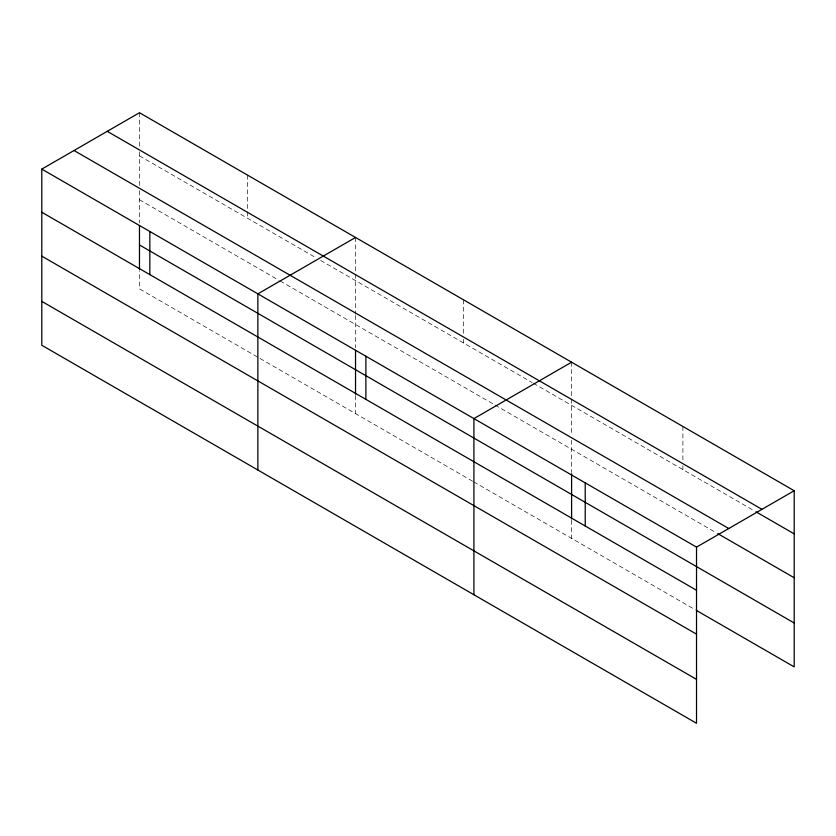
<?xml version="1.0" encoding="UTF-8"?>
<svg xmlns="http://www.w3.org/2000/svg" width="836" height="836" viewBox="0 0 836 836"><rect width="100%" height="100%" fill="white"/><g stroke="black" fill="none" stroke-linecap="round" stroke-linejoin="round"><path stroke-width="0.63" stroke-dasharray="4.18 3.13" d="M139.476 155.862L316.144 257.864M320.648 260.456L532.208 382.606M533.337 383.254L754.845 511.141M139.476 199.752L279.015 280.321M280.133 280.969L493.951 404.415M495.069 405.063L716.63 532.971M472.57 481.191L139.476 288.88L139.476 270.801M473.688 481.839L695.259 609.768M682.897 426.464L682.897 460.72M682.897 465.798L682.897 469.602M571.594 362.207L571.594 397.727M571.594 399.002L571.594 435.034M571.594 440.206L571.594 472.497M571.594 520.285L571.594 538.363M463.562 299.831L463.562 334.086M463.562 339.165L463.562 342.969M355.53 237.466L355.53 272.985M355.53 274.26L355.53 314.169M355.53 315.465L355.53 347.755M355.53 395.543L355.53 413.621M247.498 175.1L247.498 210.62M247.498 211.884L247.498 218.227M139.476 112.724L139.476 146.979M139.476 152.058L139.476 185.55M139.476 190.723L139.476 223.013"/><path stroke-width="1.25" d="M41.8 169.112L696.524 547.12L696.524 723.276L41.8 345.268L41.8 169.112L139.476 112.724L794.2 490.732L794.2 666.888L696.388 610.416M355.53 237.466L257.864 293.854L257.864 470.01M571.594 362.207L473.918 418.596L473.918 594.751M696.524 547.12L794.2 490.732M107.238 131.336L761.972 509.333M755.974 511.799L794.2 533.859M74.028 150.501L728.762 528.509M717.748 533.619L794.2 577.76M139.476 244.979L794.2 622.987M41.8 212.25L696.524 590.258M41.8 256.15L696.524 634.148M41.8 301.378L696.524 679.375M585.221 482.863L585.221 525.99M571.594 473.793L571.594 518.999M365.886 356.23L365.886 399.357M355.53 350.347L355.53 394.258M149.832 231.488L149.832 274.626M139.476 225.605L139.476 269.516"/></g></svg>
